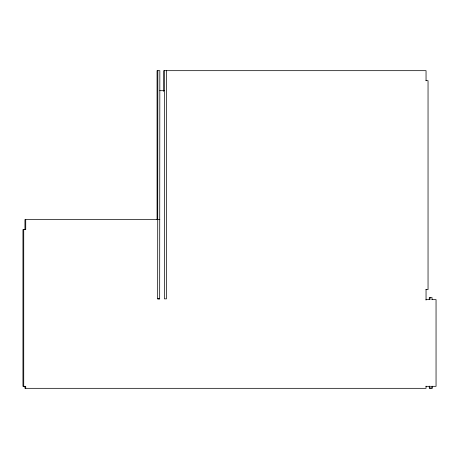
<?xml version="1.0" encoding="UTF-8"?>
<svg xmlns="http://www.w3.org/2000/svg" width="459" height="459" viewBox="0 0 459 459"><rect width="100%" height="100%" fill="white"/><g stroke="black" fill="none" stroke-linecap="round" stroke-linejoin="round"><path stroke-width="0.69" d="M157.058 219.603L157.058 70.675L159.835 70.675L159.669 298.861L157.667 298.861L157.833 70.675M425.935 80.681L428.046 80.681L428.046 289.566L425.935 289.566M159.715 90.693L164.437 90.693M159.835 219.603L24.952 219.591L24.952 229.598M425.935 299.578L430.043 299.578L430.043 297.575M431.936 299.578L436.05 299.578L436.05 386.323L431.936 386.323M425.935 386.323L430.043 386.323M432.045 386.323L432.045 388.325L429.268 388.325L429.268 386.18M157.667 298.855L159.669 298.861M431.999 386.18L432.045 388.325M432.045 299.721L432.045 297.575L429.268 297.575L429.268 299.578M430.043 386.18L430.043 388.325M426.044 80.715L426.044 70.675L163.662 70.675L163.662 91.421M426.044 289.371L426.044 300.129M426.044 386.174L426.044 388.325L24.952 388.325L24.952 386.323M166.439 70.675L166.439 298.861L164.437 298.861L164.437 70.675M25.727 219.591L25.727 229.598L22.95 229.598L22.95 386.323L25.727 386.323L25.727 388.325M23.725 229.598L23.725 386.323"/></g></svg>
